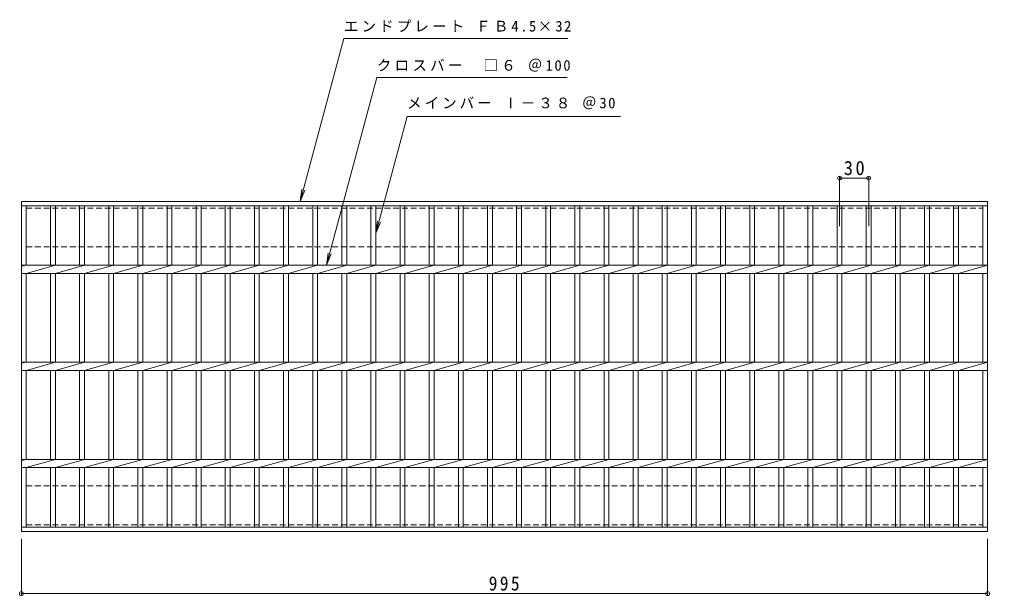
# Model space of a CAD drawing. Units: millimetres, scale not verified. Extents: x -758 to 858, y -686 to 568.
# Drawn here: x -758 to 241, y -25 to 568 of the extents above; entities that cross this region are included whole.
import ezdxf

# ---------------------------------------------------------------- set-up
doc = ezdxf.new("R2010")
doc.units = ezdxf.units.MM
doc.header["$LTSCALE"] = 5
doc.header["$PDMODE"] = 32
doc.header["$PDSIZE"] = 4
doc.linetypes.add('DASHED1', pattern=[1.8, 1.2, -0.6])
for name, color, linetype, lineweight in [('A-1_ピット', 2, 'Continuous', 9), ('A-2_蓋', 3, 'Continuous', 9), ('A-4_寸法', 7, 'Continuous', 9)]:
    doc.layers.add(name, color=color, linetype=linetype, lineweight=lineweight)
doc.styles.add('ＭＳ ゴシック', font='')
doc.styles.get('ＭＳ ゴシック').set_extended_font_data('MS Gothic')

msp = doc.modelspace()

# ---------------------------------------------------------------- linework, layer by layer
at = {"layer": 'A-1_ピット', "linetype": 'DASHED1'}
for p, q in [((-750.61, 333.697), (-750.61, 373.697)), ((-750.61, 333.697), (234.39, 333.697)), ((-750.61, 87.697), (-750.61, 47.697)), ((-750.61, 87.697), (234.39, 87.697))]:
    msp.add_line(p, q, dxfattribs=at)
for points in [[(-750.61, 373.697), (234.39, 373.697), (234.39, 333.697)], [(-750.61, 47.697), (234.39, 47.697), (234.39, 87.697)]]:
    msp.add_lwpolyline(points, dxfattribs=at)
at = {"layer": 'A-2_蓋'}
for p, q in [((-755.61, 380.697), (239.391, 380.697)), ((-755.61, 40.697), (-755.61, 380.697)), ((239.391, 380.697), (239.391, 40.697)), ((-755.61, 376.197), (239.391, 376.197)), ((-750.609, 314.936), (-750.609, 376.197)), ((-725.609, 376.197), (-725.609, 314.936)), ((-720.61, 376.197), (-720.61, 314.936)), ((-695.609, 376.197), (-695.609, 314.936)), ((-690.609, 376.197), (-690.609, 314.936)), ((-665.61, 376.197), (-665.61, 314.936)), ((-660.609, 376.197), (-660.609, 314.936)), ((-635.609, 376.197), (-635.609, 314.936)), ((-630.61, 376.197), (-630.61, 314.936)), ((-605.609, 376.197), (-605.609, 314.936)), ((-600.609, 376.197), (-600.609, 314.936)), ((-575.609, 376.197), (-575.609, 314.936)), ((-570.609, 376.197), (-570.609, 314.936)), ((-545.609, 376.197), (-545.609, 314.936)), ((-540.61, 376.197), (-540.61, 314.936)), ((-515.609, 376.197), (-515.609, 314.936)), ((-510.61, 376.197), (-510.61, 314.936)), ((-485.609, 376.197), (-485.609, 314.936)), ((-480.609, 376.197), (-480.609, 314.936)), ((-455.609, 376.197), (-455.609, 314.936)), ((-450.609, 376.197), (-450.609, 314.936)), ((-425.609, 376.197), (-425.609, 314.936)), ((-420.609, 376.197), (-420.609, 314.936)), ((-395.609, 376.197), (-395.609, 314.936)), ((-390.61, 376.197), (-390.61, 314.936)), ((-365.609, 376.197), (-365.609, 314.936)), ((-360.61, 376.197), (-360.61, 314.936)), ((-335.609, 376.197), (-335.609, 314.936)), ((-330.609, 376.197), (-330.609, 314.936)), ((-305.609, 376.197), (-305.609, 314.936)), ((-300.61, 376.197), (-300.61, 314.936)), ((-275.609, 376.197), (-275.609, 314.936)), ((-270.61, 376.197), (-270.61, 314.936)), ((-245.609, 376.197), (-245.609, 314.936)), ((-240.609, 376.197), (-240.609, 314.936)), ((-215.609, 376.197), (-215.609, 314.936)), ((-210.609, 376.197), (-210.609, 314.936)), ((-185.609, 376.197), (-185.609, 314.936)), ((-180.609, 376.197), (-180.609, 314.936)), ((-155.609, 376.197), (-155.609, 314.936)), ((-150.609, 376.197), (-150.609, 314.936)), ((-125.609, 376.197), (-125.609, 314.936)), ((-120.609, 376.197), (-120.609, 314.936)), ((-95.609, 376.197), (-95.609, 314.936)), ((-90.609, 376.197), (-90.609, 314.936)), ((-65.609, 376.197), (-65.609, 314.936)), ((-60.61, 376.197), (-60.61, 314.936)), ((-35.609, 376.197), (-35.609, 314.936)), ((-30.61, 376.197), (-30.61, 314.936)), ((-5.609, 376.197), (-5.609, 314.936)), ((-0.609, 376.197), (-0.609, 314.936)), ((24.391, 376.197), (24.391, 314.936)), ((29.391, 376.197), (29.391, 314.936)), ((54.391, 376.197), (54.391, 314.936)), ((59.391, 376.197), (59.391, 314.936)), ((84.391, 376.197), (84.391, 314.936)), ((89.391, 376.197), (89.391, 314.936)), ((114.391, 376.197), (114.391, 314.936)), ((119.391, 376.197), (119.391, 314.936)), ((144.391, 376.197), (144.391, 314.936)), ((149.391, 376.197), (149.391, 314.936)), ((174.391, 376.197), (174.391, 314.936)), ((179.391, 376.197), (179.391, 314.936)), ((204.391, 376.197), (204.391, 314.936)), ((209.391, 376.197), (209.391, 314.936)), ((234.391, 376.197), (234.391, 314.936)), ((-755.61, 314.936), (239.391, 314.936)), ((-750.609, 314.936), (-755.61, 313.936)), ((-720.61, 314.936), (-750.609, 306.457)), ((-690.609, 314.936), (-720.61, 306.457)), ((-660.609, 314.936), (-690.609, 306.457)), ((-630.61, 314.936), (-660.609, 306.457)), ((-600.609, 314.936), (-630.61, 306.457)), ((-570.609, 314.936), (-600.609, 306.457)), ((-540.609, 314.936), (-570.609, 306.457)), ((-510.609, 314.936), (-540.61, 306.457)), ((-480.609, 314.936), (-510.61, 306.457)), ((-450.609, 314.936), (-480.609, 306.457)), ((-420.609, 314.936), (-450.609, 306.457)), ((-390.61, 314.936), (-420.609, 306.457)), ((-360.61, 314.936), (-390.61, 306.457)), ((-330.609, 314.936), (-360.61, 306.457)), ((-300.609, 314.936), (-330.609, 306.457)), ((-270.609, 314.936), (-300.61, 306.457)), ((-240.609, 314.936), (-270.61, 306.457)), ((-210.609, 314.936), (-240.609, 306.457)), ((-180.609, 314.936), (-210.609, 306.457)), ((-150.609, 314.936), (-180.609, 306.457)), ((-120.609, 314.936), (-150.609, 306.457)), ((-90.609, 314.936), (-120.609, 306.457)), ((-60.609, 314.936), (-90.609, 306.457)), ((-30.609, 314.936), (-60.61, 306.457)), ((-0.609, 314.936), (-30.61, 306.457)), ((29.391, 314.936), (-0.609, 306.457)), ((59.391, 314.936), (29.391, 306.457)), ((89.391, 314.936), (59.391, 306.457)), ((119.391, 314.936), (89.391, 306.457)), ((149.391, 314.936), (119.391, 306.457)), ((179.391, 314.936), (149.391, 306.457)), ((209.391, 314.936), (179.391, 306.457)), ((239.391, 314.936), (209.391, 306.457)), ((-755.61, 306.457), (239.391, 306.457)), ((-750.609, 214.936), (-750.609, 306.457)), ((-725.609, 306.457), (-725.609, 214.936)), ((-720.61, 306.457), (-720.61, 214.936)), ((-695.609, 306.457), (-695.609, 214.936)), ((-690.609, 306.457), (-690.609, 214.936)), ((-665.61, 306.457), (-665.61, 214.936)), ((-660.609, 306.457), (-660.609, 214.936)), ((-635.609, 306.457), (-635.609, 214.936)), ((-630.61, 306.457), (-630.61, 214.936)), ((-605.609, 306.457), (-605.609, 214.936)), ((-600.609, 306.457), (-600.609, 214.936)), ((-575.609, 306.457), (-575.609, 214.936)), ((-570.609, 306.457), (-570.609, 214.936)), ((-545.609, 306.457), (-545.609, 214.936)), ((-540.61, 306.457), (-540.61, 214.936)), ((-515.609, 306.457), (-515.609, 214.936)), ((-510.61, 306.457), (-510.61, 214.936)), ((-485.609, 306.457), (-485.609, 214.936)), ((-480.609, 306.457), (-480.609, 214.936)), ((-455.609, 306.457), (-455.609, 214.936)), ((-450.609, 306.457), (-450.609, 214.936)), ((-425.609, 306.457), (-425.609, 214.936)), ((-420.609, 306.457), (-420.609, 214.936)), ((-395.609, 306.457), (-395.609, 214.936)), ((-390.61, 306.457), (-390.61, 214.936)), ((-365.609, 306.457), (-365.609, 214.936)), ((-360.61, 306.457), (-360.61, 214.936)), ((-335.609, 306.457), (-335.609, 214.936)), ((-330.609, 306.457), (-330.609, 214.936)), ((-305.609, 306.457), (-305.609, 214.936)), ((-300.61, 306.457), (-300.61, 214.936)), ((-275.609, 306.457), (-275.609, 214.936)), ((-270.61, 306.457), (-270.61, 214.936)), ((-245.609, 306.457), (-245.609, 214.936)), ((-240.609, 306.457), (-240.609, 214.936)), ((-215.609, 306.457), (-215.609, 214.936)), ((-210.609, 306.457), (-210.609, 214.936)), ((-185.609, 306.457), (-185.609, 214.936)), ((-180.609, 306.457), (-180.609, 214.936)), ((-155.609, 306.457), (-155.609, 214.936)), ((-150.609, 306.457), (-150.609, 214.936)), ((-125.609, 306.457), (-125.609, 214.936)), ((-120.609, 306.457), (-120.609, 214.936)), ((-95.609, 306.457), (-95.609, 214.936)), ((-90.609, 306.457), (-90.609, 214.936)), ((-65.609, 306.457), (-65.609, 214.936)), ((-60.61, 306.457), (-60.61, 214.936)), ((-35.609, 306.457), (-35.609, 214.936)), ((-30.61, 306.457), (-30.61, 214.936)), ((-5.609, 306.457), (-5.609, 214.936)), ((-0.609, 306.457), (-0.609, 214.936)), ((24.391, 306.457), (24.391, 214.936)), ((29.391, 306.457), (29.391, 214.936)), ((54.391, 306.457), (54.391, 214.936)), ((59.391, 306.457), (59.391, 214.936)), ((84.391, 306.457), (84.391, 214.936)), ((89.391, 306.457), (89.391, 214.936)), ((114.391, 306.457), (114.391, 214.936)), ((119.391, 306.457), (119.391, 214.936)), ((144.391, 306.457), (144.391, 214.936)), ((149.391, 306.457), (149.391, 214.936)), ((174.391, 306.457), (174.391, 214.936)), ((179.391, 306.457), (179.391, 214.936)), ((204.391, 306.457), (204.391, 214.936)), ((209.391, 306.457), (209.391, 214.936)), ((234.391, 306.457), (234.391, 214.936)), ((-755.61, 214.936), (239.391, 214.936)), ((-750.609, 214.936), (-755.61, 213.936)), ((-720.61, 214.936), (-750.609, 206.457)), ((-690.609, 214.936), (-720.61, 206.457)), ((-660.609, 214.936), (-690.609, 206.457)), ((-630.61, 214.936), (-660.609, 206.457)), ((-600.609, 214.936), (-630.61, 206.457)), ((-570.609, 214.936), (-600.609, 206.457)), ((-540.609, 214.936), (-570.609, 206.457)), ((-510.609, 214.936), (-540.61, 206.457)), ((-480.609, 214.936), (-510.61, 206.457)), ((-450.609, 214.936), (-480.609, 206.457)), ((-420.609, 214.936), (-450.609, 206.457)), ((-390.61, 214.936), (-420.609, 206.457)), ((-360.61, 214.936), (-390.61, 206.457)), ((-330.609, 214.936), (-360.61, 206.457)), ((-300.609, 214.936), (-330.609, 206.457)), ((-270.609, 214.936), (-300.61, 206.457)), ((-240.609, 214.936), (-270.61, 206.457)), ((-210.609, 214.936), (-240.609, 206.457)), ((-180.609, 214.936), (-210.609, 206.457)), ((-150.609, 214.936), (-180.609, 206.457)), ((-120.609, 214.936), (-150.609, 206.457)), ((-90.609, 214.936), (-120.609, 206.457)), ((-60.609, 214.936), (-90.609, 206.457)), ((-30.609, 214.936), (-60.61, 206.457)), ((-0.609, 214.936), (-30.61, 206.457)), ((29.391, 214.936), (-0.609, 206.457)), ((59.391, 214.936), (29.391, 206.457)), ((89.391, 214.936), (59.391, 206.457)), ((119.391, 214.936), (89.391, 206.457)), ((149.391, 214.936), (119.391, 206.457)), ((179.391, 214.936), (149.391, 206.457)), ((209.391, 214.936), (179.391, 206.457)), ((239.391, 214.936), (209.391, 206.457)), ((-755.61, 206.457), (239.391, 206.457)), ((-750.609, 114.936), (-750.609, 206.457)), ((-725.609, 206.457), (-725.609, 114.936)), ((-720.61, 206.457), (-720.61, 114.936)), ((-695.609, 206.457), (-695.609, 114.936)), ((-690.609, 206.457), (-690.609, 114.936)), ((-665.61, 206.457), (-665.61, 114.936)), ((-660.609, 206.457), (-660.609, 114.936)), ((-635.609, 206.457), (-635.609, 114.936)), ((-630.61, 206.457), (-630.61, 114.936)), ((-605.609, 206.457), (-605.609, 114.936)), ((-600.609, 206.457), (-600.609, 114.936)), ((-575.609, 206.457), (-575.609, 114.936)), ((-570.609, 206.457), (-570.609, 114.936)), ((-545.609, 206.457), (-545.609, 114.936)), ((-540.61, 206.457), (-540.61, 114.936)), ((-515.609, 206.457), (-515.609, 114.936)), ((-510.61, 206.457), (-510.61, 114.936)), ((-485.609, 206.457), (-485.609, 114.936)), ((-480.609, 206.457), (-480.609, 114.936)), ((-455.609, 206.457), (-455.609, 114.936)), ((-450.609, 206.457), (-450.609, 114.936)), ((-425.609, 206.457), (-425.609, 114.936)), ((-420.609, 206.457), (-420.609, 114.936)), ((-395.609, 206.457), (-395.609, 114.936)), ((-390.61, 206.457), (-390.61, 114.936)), ((-365.609, 206.457), (-365.609, 114.936)), ((-360.61, 206.457), (-360.61, 114.936)), ((-335.609, 206.457), (-335.609, 114.936)), ((-330.609, 206.457), (-330.609, 114.936)), ((-305.609, 206.457), (-305.609, 114.936)), ((-300.61, 206.457), (-300.61, 114.936)), ((-275.609, 206.457), (-275.609, 114.936)), ((-270.61, 206.457), (-270.61, 114.936)), ((-245.609, 206.457), (-245.609, 114.936)), ((-240.609, 206.457), (-240.609, 114.936)), ((-215.609, 206.457), (-215.609, 114.936)), ((-210.609, 206.457), (-210.609, 114.936)), ((-185.609, 206.457), (-185.609, 114.936)), ((-180.609, 206.457), (-180.609, 114.936)), ((-155.609, 206.457), (-155.609, 114.936)), ((-150.609, 206.457), (-150.609, 114.936)), ((-125.609, 206.457), (-125.609, 114.936)), ((-120.609, 206.457), (-120.609, 114.936)), ((-95.609, 206.457), (-95.609, 114.936)), ((-90.609, 206.457), (-90.609, 114.936)), ((-65.609, 206.457), (-65.609, 114.936)), ((-60.61, 206.457), (-60.61, 114.936)), ((-35.609, 206.457), (-35.609, 114.936)), ((-30.61, 206.457), (-30.61, 114.936)), ((-5.609, 206.457), (-5.609, 114.936)), ((-0.609, 206.457), (-0.609, 114.936)), ((24.391, 206.457), (24.391, 114.936)), ((29.391, 206.457), (29.391, 114.936)), ((54.391, 206.457), (54.391, 114.936)), ((59.391, 206.457), (59.391, 114.936)), ((84.391, 206.457), (84.391, 114.936)), ((89.391, 206.457), (89.391, 114.936)), ((114.391, 206.457), (114.391, 114.936)), ((119.391, 206.457), (119.391, 114.936)), ((144.391, 206.457), (144.391, 114.936)), ((149.391, 206.457), (149.391, 114.936)), ((174.391, 206.457), (174.391, 114.936)), ((179.391, 206.457), (179.391, 114.936)), ((204.391, 206.457), (204.391, 114.936)), ((209.391, 206.457), (209.391, 114.936)), ((234.391, 206.457), (234.391, 114.936)), ((-755.61, 114.936), (239.391, 114.936)), ((-750.609, 114.936), (-755.61, 113.936)), ((-720.61, 114.936), (-750.609, 106.456)), ((-690.609, 114.936), (-720.61, 106.456)), ((-660.609, 114.936), (-690.609, 106.456)), ((-630.61, 114.936), (-660.609, 106.456)), ((-600.609, 114.936), (-630.61, 106.456)), ((-570.609, 114.936), (-600.609, 106.456)), ((-540.609, 114.936), (-570.609, 106.456)), ((-510.609, 114.936), (-540.61, 106.456)), ((-480.609, 114.936), (-510.61, 106.456)), ((-450.609, 114.936), (-480.609, 106.456)), ((-420.609, 114.936), (-450.609, 106.456)), ((-390.61, 114.936), (-420.609, 106.456)), ((-360.61, 114.936), (-390.61, 106.456)), ((-330.609, 114.936), (-360.61, 106.456)), ((-300.609, 114.936), (-330.609, 106.456)), ((-270.609, 114.936), (-300.61, 106.456)), ((-240.609, 114.936), (-270.61, 106.456)), ((-210.609, 114.936), (-240.609, 106.456)), ((-180.609, 114.936), (-210.609, 106.456)), ((-150.609, 114.936), (-180.609, 106.456)), ((-120.609, 114.936), (-150.609, 106.456)), ((-90.609, 114.936), (-120.609, 106.456)), ((-60.609, 114.936), (-90.609, 106.456)), ((-30.609, 114.936), (-60.61, 106.456)), ((-0.609, 114.936), (-30.61, 106.456)), ((29.391, 114.936), (-0.609, 106.456)), ((59.391, 114.936), (29.391, 106.456)), ((89.391, 114.936), (59.391, 106.456)), ((119.391, 114.936), (89.391, 106.456)), ((149.391, 114.936), (119.391, 106.456)), ((179.391, 114.936), (149.391, 106.456)), ((209.391, 114.936), (179.391, 106.456)), ((239.391, 114.936), (209.391, 106.456)), ((-755.61, 106.456), (239.391, 106.456)), ((-750.609, 45.197), (-750.609, 106.456)), ((-725.609, 106.456), (-725.609, 45.197)), ((-720.61, 106.456), (-720.61, 45.197)), ((-695.609, 106.456), (-695.609, 45.197)), ((-690.609, 106.456), (-690.609, 45.197)), ((-665.61, 106.456), (-665.61, 45.197)), ((-660.609, 106.456), (-660.609, 45.197)), ((-635.609, 106.456), (-635.609, 45.197)), ((-630.61, 106.456), (-630.61, 45.197)), ((-605.609, 106.456), (-605.609, 45.197)), ((-600.609, 106.456), (-600.609, 45.197)), ((-575.609, 106.456), (-575.609, 45.197)), ((-570.609, 106.456), (-570.609, 45.197)), ((-545.609, 106.456), (-545.609, 45.197)), ((-540.61, 106.456), (-540.61, 45.197)), ((-515.609, 106.456), (-515.609, 45.197)), ((-510.61, 106.456), (-510.61, 45.197)), ((-485.609, 106.456), (-485.609, 45.197)), ((-480.609, 106.456), (-480.609, 45.197)), ((-455.609, 106.456), (-455.609, 45.197)), ((-450.609, 106.456), (-450.609, 45.197)), ((-425.609, 106.456), (-425.609, 45.197)), ((-420.609, 106.456), (-420.609, 45.197)), ((-395.609, 106.456), (-395.609, 45.197)), ((-390.61, 106.456), (-390.61, 45.197)), ((-365.609, 106.456), (-365.609, 45.197)), ((-360.61, 106.456), (-360.61, 45.197)), ((-335.609, 106.456), (-335.609, 45.197)), ((-330.609, 106.456), (-330.609, 45.197)), ((-305.609, 106.456), (-305.609, 45.197)), ((-300.61, 106.456), (-300.61, 45.197)), ((-275.609, 106.456), (-275.609, 45.197)), ((-270.61, 106.456), (-270.61, 45.197)), ((-245.609, 106.456), (-245.609, 45.197)), ((-240.609, 106.456), (-240.609, 45.197)), ((-215.609, 106.456), (-215.609, 45.197)), ((-210.609, 106.456), (-210.609, 45.197)), ((-185.609, 106.456), (-185.609, 45.197)), ((-180.609, 106.456), (-180.609, 45.197)), ((-155.609, 106.456), (-155.609, 45.197)), ((-150.609, 106.456), (-150.609, 45.197)), ((-125.609, 106.456), (-125.609, 45.197)), ((-120.609, 106.456), (-120.609, 45.197)), ((-95.609, 106.456), (-95.609, 45.197)), ((-90.609, 106.456), (-90.609, 45.197)), ((-65.609, 106.456), (-65.609, 45.197)), ((-60.61, 106.456), (-60.61, 45.197)), ((-35.609, 106.456), (-35.609, 45.197)), ((-30.61, 106.456), (-30.61, 45.197)), ((-5.609, 106.456), (-5.609, 45.197)), ((-0.609, 106.456), (-0.609, 45.197)), ((24.391, 106.456), (24.391, 45.197)), ((29.391, 106.456), (29.391, 45.197)), ((54.391, 106.456), (54.391, 45.197)), ((59.391, 106.456), (59.391, 45.197)), ((84.391, 106.456), (84.391, 45.197)), ((89.391, 106.456), (89.391, 45.197)), ((114.391, 106.456), (114.391, 45.197)), ((119.391, 106.456), (119.391, 45.197)), ((144.391, 106.456), (144.391, 45.197)), ((149.391, 106.456), (149.391, 45.197)), ((174.391, 106.456), (174.391, 45.197)), ((179.391, 106.456), (179.391, 45.197)), ((204.391, 106.456), (204.391, 45.197)), ((209.391, 106.456), (209.391, 45.197)), ((234.391, 106.456), (234.391, 45.197)), ((239.391, 45.197), (-755.61, 45.197)), ((239.391, 40.697), (-755.61, 40.697))]:
    msp.add_line(p, q, dxfattribs=at)
at = {"layer": 'A-4_寸法'}
for p, q in [((-468.387, 380.697), (-423.497, 548.229)), ((-423.497, 548.229), (-192.841, 548.229)), ((-441.407, 314.936), (-389.614, 508.229)), ((-389.614, 508.229), (-193.64, 508.229)), ((-390.61, 347.872), (-358.36, 468.229)), ((-358.36, 468.229), (-138.615, 468.229)), ((86.891, 355.178), (86.891, 406.023)), ((86.891, 404.523), (116.891, 404.523)), ((116.891, 355.178), (116.891, 406.023)), ((-468.387, 380.697), (-466.756, 393.09)), ((-468.387, 380.697), (-463.604, 392.245)), ((-390.61, 347.872), (-388.978, 360.265)), ((-390.61, 347.872), (-385.826, 359.421)), ((-441.407, 314.936), (-439.775, 327.329)), ((-441.407, 314.936), (-436.623, 326.485)), ((-755.61, 33.197), (-755.61, -24.807)), ((239.391, 33.197), (239.391, -24.807)), ((-755.61, -23.307), (239.391, -23.307))]:
    msp.add_line(p, q, dxfattribs=at)
for p in [(86.891, 404.523), (116.891, 404.523), (-755.61, -23.307), (239.391, -23.307)]:
    msp.add_point(p, dxfattribs=at)

# ---------------------------------------------------------------- texts
at = {"layer": 'A-4_寸法', "char_height": 11, "attachment_point": 7, "style": 'ＭＳ ゴシック'}
for s, insert in [('\\T1.21;エンドプレート\\~ＦＢ4.5×32', (-423.497, 554.943)), ('\\T1.22;クロスバー\\~\\~□６\\~＠100', (-389.614, 514.219)), ('\\T1.2;メインバー\\~Ⅰ－３８\\~＠30', (-358.36, 475.465))]:
    msp.add_mtext(s, dxfattribs=dict(at, insert=insert))
at = {"layer": 'A-4_寸法', "color": 2, "char_height": 14.66, "attachment_point": 7, "style": 'ＭＳ ゴシック'}
for s, insert in [('\\T1.27;\\W0.95;30', (91.266, 407.523)), ('\\T1.27;\\W0.9;995', (-274.359, -20.307))]:
    msp.add_mtext(s, dxfattribs=dict(at, insert=insert))

doc.saveas('drawing.dxf')
